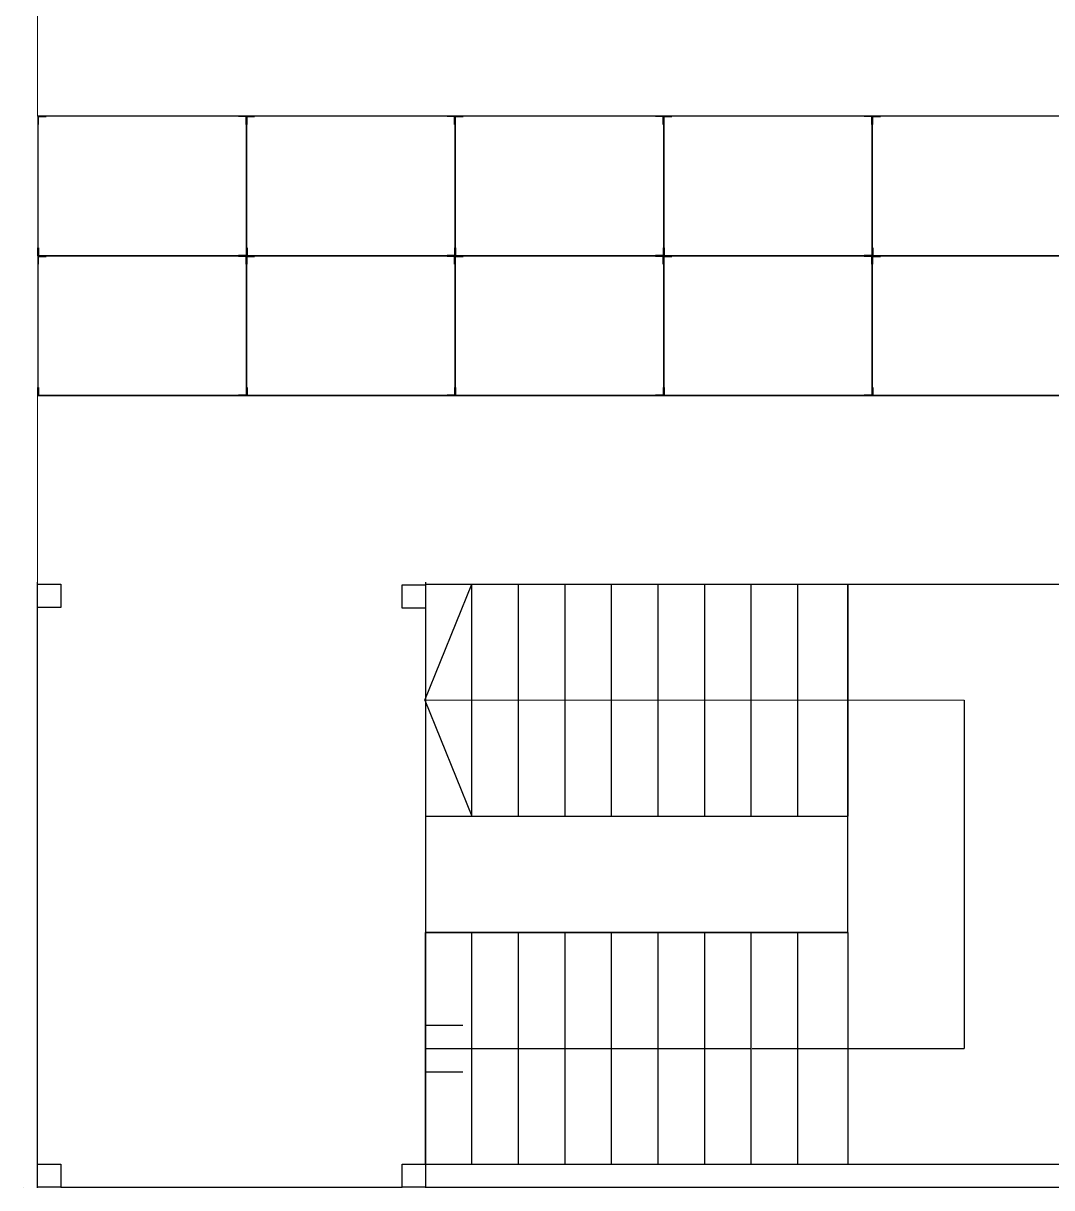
# Model space of a CAD drawing. Header units: millimetres. Extents: x 42 to 171, y 49 to 147.
# Drawn here: x 160 to 164.42, y 96.08 to 101.08 of the extents above; entities that cross this region are included whole.
import ezdxf

# ---------------------------------------------------------------- set-up
doc = ezdxf.new("R2010")
doc.units = ezdxf.units.MM
doc.linetypes.add('DASHED2', pattern=[9.525, 6.35, -3.175])
doc.layers.add('Mezzanine', color=160, linetype='Continuous')
doc.layers.add('WH', color=7, linetype='Continuous', lineweight=0)

msp = doc.modelspace()

# ---------------------------------------------------------------- linework, layer by layer
at = {"layer": 'Mezzanine', "color": 0}
for p, q in [((160.957482, 100.678935), (160.059183, 100.678935)), ((160.096031, 100.678935), (160.061175, 100.678935)), ((160.061175, 100.678935), (160.061175, 100.643935)), ((160.061175, 100.678935), (160.061175, 99.478935)), ((160.061175, 100.674922), (160.061175, 100.078935)), ((160.063166, 100.643935), (160.063166, 100.676935)), ((160.063166, 100.676935), (160.096031, 100.676935)), ((160.096031, 100.676935), (160.096031, 100.678935)), ((160.922625, 100.678935), (160.957482, 100.678935)), ((160.922625, 100.676935), (160.922625, 100.678935)), ((160.95549, 100.676935), (160.922625, 100.676935)), ((160.95549, 100.643935), (160.95549, 100.676935)), ((160.957482, 100.078935), (160.957482, 100.678935)), ((160.957482, 100.678935), (160.957482, 100.643935)), ((161.853789, 100.678935), (160.957482, 100.678935)), ((160.992338, 100.678935), (160.957482, 100.678935)), ((160.957482, 100.678935), (160.957482, 100.643935)), ((160.957482, 100.674922), (160.957482, 100.078935)), ((160.959473, 100.643935), (160.959473, 100.676935)), ((160.959473, 100.676935), (160.992338, 100.676935)), ((160.992338, 100.676935), (160.992338, 100.678935)), ((161.818932, 100.678935), (161.853789, 100.678935)), ((161.818932, 100.676935), (161.818932, 100.678935)), ((161.851797, 100.676935), (161.818932, 100.676935)), ((161.851797, 100.643935), (161.851797, 100.676935)), ((161.853789, 100.078935), (161.853789, 100.678935)), ((161.853789, 100.678935), (161.853789, 100.643935)), ((162.750096, 100.678935), (161.853789, 100.678935)), ((161.888645, 100.678935), (161.853789, 100.678935)), ((161.853789, 100.678935), (161.853789, 100.643935)), ((161.853789, 100.674922), (161.853789, 100.078935)), ((161.85578, 100.643935), (161.85578, 100.676935)), ((161.85578, 100.676935), (161.888645, 100.676935)), ((161.888645, 100.676935), (161.888645, 100.678935)), ((162.715239, 100.678935), (162.750096, 100.678935)), ((162.715239, 100.676935), (162.715239, 100.678935)), ((162.748104, 100.676935), (162.715239, 100.676935)), ((162.748104, 100.643935), (162.748104, 100.676935)), ((162.750096, 100.078935), (162.750096, 100.678935)), ((162.750096, 100.678935), (162.750096, 100.643935)), ((163.646403, 100.678935), (162.750096, 100.678935)), ((162.784952, 100.678935), (162.750096, 100.678935)), ((162.750096, 100.678935), (162.750096, 100.643935)), ((162.750096, 100.674922), (162.750096, 100.078935)), ((162.752087, 100.643935), (162.752087, 100.676935)), ((162.752087, 100.676935), (162.784952, 100.676935)), ((162.784952, 100.676935), (162.784952, 100.678935)), ((163.611546, 100.678935), (163.646403, 100.678935)), ((163.611546, 100.676935), (163.611546, 100.678935)), ((163.644411, 100.676935), (163.611546, 100.676935)), ((163.644411, 100.643935), (163.644411, 100.676935)), ((163.646403, 100.078935), (163.646403, 100.678935)), ((163.646403, 100.678935), (163.646403, 100.643935)), ((164.54271, 100.678935), (163.646403, 100.678935)), ((163.681259, 100.678935), (163.646403, 100.678935)), ((163.646403, 100.678935), (163.646403, 100.643935)), ((163.646403, 100.674922), (163.646403, 100.078935)), ((163.648394, 100.643935), (163.648394, 100.676935)), ((163.648394, 100.676935), (163.681259, 100.676935)), ((163.681259, 100.676935), (163.681259, 100.678935)), ((160.061175, 100.643935), (160.063166, 100.643935)), ((160.957482, 100.643935), (160.95549, 100.643935)), ((160.957482, 100.643935), (160.959473, 100.643935)), ((161.853789, 100.643935), (161.851797, 100.643935)), ((161.853789, 100.643935), (161.85578, 100.643935)), ((162.750096, 100.643935), (162.748104, 100.643935)), ((162.750096, 100.643935), (162.752087, 100.643935)), ((163.646403, 100.643935), (163.644411, 100.643935)), ((163.646403, 100.643935), (163.648394, 100.643935)), ((160.061175, 100.078935), (160.061175, 100.113935)), ((160.061175, 100.113935), (160.063166, 100.113935)), ((160.063166, 100.113935), (160.063166, 100.080935)), ((160.95549, 100.113935), (160.95549, 100.080935)), ((160.957482, 100.113935), (160.95549, 100.113935)), ((160.957482, 100.078935), (160.957482, 100.113935)), ((160.957482, 100.078935), (160.957482, 100.113935)), ((160.957482, 100.113935), (160.959473, 100.113935)), ((160.959473, 100.113935), (160.959473, 100.080935)), ((161.851797, 100.113935), (161.851797, 100.080935)), ((161.853789, 100.113935), (161.851797, 100.113935)), ((161.853789, 100.078935), (161.853789, 100.113935)), ((161.853789, 100.078935), (161.853789, 100.113935)), ((161.853789, 100.113935), (161.85578, 100.113935)), ((161.85578, 100.113935), (161.85578, 100.080935)), ((162.748104, 100.113935), (162.748104, 100.080935)), ((162.750096, 100.113935), (162.748104, 100.113935)), ((162.750096, 100.078935), (162.750096, 100.113935)), ((162.750096, 100.078935), (162.750096, 100.113935)), ((162.750096, 100.113935), (162.752087, 100.113935)), ((162.752087, 100.113935), (162.752087, 100.080935)), ((163.644411, 100.113935), (163.644411, 100.080935)), ((163.646403, 100.113935), (163.644411, 100.113935)), ((163.646403, 100.078935), (163.646403, 100.113935)), ((163.646403, 100.078935), (163.646403, 100.113935)), ((163.646403, 100.113935), (163.648394, 100.113935)), ((163.648394, 100.113935), (163.648394, 100.080935)), ((160.957482, 100.078935), (160.061175, 100.078935)), ((160.096031, 100.078935), (160.061175, 100.078935)), ((160.061175, 100.078935), (160.061175, 100.043935)), ((160.061175, 100.078935), (160.957482, 100.078935)), ((160.096031, 100.078935), (160.061175, 100.078935)), ((160.957482, 100.078935), (160.061175, 100.078935)), ((160.096031, 100.078935), (160.061175, 100.078935)), ((160.063166, 100.080935), (160.096031, 100.080935)), ((160.063166, 100.043935), (160.063166, 100.076935)), ((160.063166, 100.076935), (160.096031, 100.076935)), ((160.096031, 100.080935), (160.096031, 100.078935)), ((160.096031, 100.076935), (160.096031, 100.078935)), ((160.922625, 100.080935), (160.922625, 100.078935)), ((160.95549, 100.080935), (160.922625, 100.080935)), ((160.922625, 100.078935), (160.957482, 100.078935)), ((160.922625, 100.076935), (160.922625, 100.078935)), ((160.922625, 100.078935), (160.957482, 100.078935)), ((160.922625, 100.078935), (160.957482, 100.078935)), ((160.95549, 100.076935), (160.922625, 100.076935)), ((160.95549, 100.043935), (160.95549, 100.076935)), ((160.957482, 99.478935), (160.957482, 100.078935)), ((160.957482, 100.078935), (160.957482, 100.043935)), ((161.853789, 100.078935), (160.957482, 100.078935)), ((160.992338, 100.078935), (160.957482, 100.078935)), ((160.957482, 100.078935), (160.957482, 100.043935)), ((160.957482, 100.078935), (161.853789, 100.078935)), ((160.992338, 100.078935), (160.957482, 100.078935)), ((161.853789, 100.078935), (160.957482, 100.078935)), ((160.992338, 100.078935), (160.957482, 100.078935)), ((160.957482, 100.074922), (160.957482, 99.478935)), ((160.959473, 100.080935), (160.992338, 100.080935)), ((160.959473, 100.043935), (160.959473, 100.076935)), ((160.959473, 100.076935), (160.992338, 100.076935)), ((160.992338, 100.080935), (160.992338, 100.078935)), ((160.992338, 100.076935), (160.992338, 100.078935)), ((161.818932, 100.080935), (161.818932, 100.078935)), ((161.851797, 100.080935), (161.818932, 100.080935)), ((161.818932, 100.078935), (161.853789, 100.078935)), ((161.818932, 100.076935), (161.818932, 100.078935)), ((161.818932, 100.078935), (161.853789, 100.078935)), ((161.818932, 100.078935), (161.853789, 100.078935)), ((161.851797, 100.076935), (161.818932, 100.076935)), ((161.851797, 100.043935), (161.851797, 100.076935)), ((161.853789, 99.478935), (161.853789, 100.078935)), ((161.853789, 100.078935), (161.853789, 100.043935)), ((162.750096, 100.078935), (161.853789, 100.078935)), ((161.888645, 100.078935), (161.853789, 100.078935)), ((161.853789, 100.078935), (161.853789, 100.043935)), ((161.853789, 100.078935), (162.750096, 100.078935)), ((161.888645, 100.078935), (161.853789, 100.078935)), ((162.750096, 100.078935), (161.853789, 100.078935)), ((161.888645, 100.078935), (161.853789, 100.078935)), ((161.853789, 100.074922), (161.853789, 99.478935)), ((161.85578, 100.080935), (161.888645, 100.080935)), ((161.85578, 100.043935), (161.85578, 100.076935)), ((161.85578, 100.076935), (161.888645, 100.076935)), ((161.888645, 100.080935), (161.888645, 100.078935)), ((161.888645, 100.076935), (161.888645, 100.078935)), ((162.715239, 100.080935), (162.715239, 100.078935)), ((162.748104, 100.080935), (162.715239, 100.080935)), ((162.715239, 100.078935), (162.750096, 100.078935)), ((162.715239, 100.076935), (162.715239, 100.078935)), ((162.715239, 100.078935), (162.750096, 100.078935)), ((162.715239, 100.078935), (162.750096, 100.078935)), ((162.748104, 100.076935), (162.715239, 100.076935)), ((162.748104, 100.043935), (162.748104, 100.076935)), ((162.750096, 99.478935), (162.750096, 100.078935)), ((162.750096, 100.078935), (162.750096, 100.043935)), ((163.646403, 100.078935), (162.750096, 100.078935)), ((162.784952, 100.078935), (162.750096, 100.078935)), ((162.750096, 100.078935), (162.750096, 100.043935)), ((162.750096, 100.078935), (163.646403, 100.078935)), ((162.784952, 100.078935), (162.750096, 100.078935)), ((163.646403, 100.078935), (162.750096, 100.078935)), ((162.784952, 100.078935), (162.750096, 100.078935)), ((162.750096, 100.074922), (162.750096, 99.478935)), ((162.752087, 100.080935), (162.784952, 100.080935)), ((162.752087, 100.043935), (162.752087, 100.076935)), ((162.752087, 100.076935), (162.784952, 100.076935)), ((162.784952, 100.080935), (162.784952, 100.078935)), ((162.784952, 100.076935), (162.784952, 100.078935)), ((163.611546, 100.080935), (163.611546, 100.078935)), ((163.644411, 100.080935), (163.611546, 100.080935)), ((163.611546, 100.078935), (163.646403, 100.078935)), ((163.611546, 100.076935), (163.611546, 100.078935)), ((163.611546, 100.078935), (163.646403, 100.078935)), ((163.611546, 100.078935), (163.646403, 100.078935)), ((163.644411, 100.076935), (163.611546, 100.076935)), ((163.644411, 100.043935), (163.644411, 100.076935)), ((163.646403, 99.478935), (163.646403, 100.078935)), ((163.646403, 100.078935), (163.646403, 100.043935)), ((164.54271, 100.078935), (163.646403, 100.078935)), ((163.681259, 100.078935), (163.646403, 100.078935)), ((163.646403, 100.078935), (163.646403, 100.043935)), ((163.646403, 100.078935), (164.54271, 100.078935)), ((163.681259, 100.078935), (163.646403, 100.078935)), ((164.54271, 100.078935), (163.646403, 100.078935)), ((163.681259, 100.078935), (163.646403, 100.078935)), ((163.646403, 100.074922), (163.646403, 99.478935)), ((163.648394, 100.080935), (163.681259, 100.080935)), ((163.648394, 100.043935), (163.648394, 100.076935)), ((163.648394, 100.076935), (163.681259, 100.076935)), ((163.681259, 100.080935), (163.681259, 100.078935)), ((163.681259, 100.076935), (163.681259, 100.078935)), ((160.061175, 100.043935), (160.063166, 100.043935)), ((160.957482, 100.043935), (160.95549, 100.043935)), ((160.957482, 100.043935), (160.959473, 100.043935)), ((161.853789, 100.043935), (161.851797, 100.043935)), ((161.853789, 100.043935), (161.85578, 100.043935)), ((162.750096, 100.043935), (162.748104, 100.043935)), ((162.750096, 100.043935), (162.752087, 100.043935)), ((163.646403, 100.043935), (163.644411, 100.043935)), ((163.646403, 100.043935), (163.648394, 100.043935)), ((160.061175, 99.478935), (160.061175, 99.513935)), ((160.061175, 99.513935), (160.063166, 99.513935)), ((160.063166, 99.513935), (160.063166, 99.480935)), ((160.95549, 99.513935), (160.95549, 99.480935)), ((160.957482, 99.513935), (160.95549, 99.513935)), ((160.957482, 99.478935), (160.957482, 99.513935)), ((160.957482, 99.478935), (160.957482, 99.513935)), ((160.957482, 99.513935), (160.959473, 99.513935)), ((160.959473, 99.513935), (160.959473, 99.480935)), ((161.851797, 99.513935), (161.851797, 99.480935)), ((161.853789, 99.513935), (161.851797, 99.513935)), ((161.853789, 99.478935), (161.853789, 99.513935)), ((161.853789, 99.478935), (161.853789, 99.513935)), ((161.853789, 99.513935), (161.85578, 99.513935)), ((161.85578, 99.513935), (161.85578, 99.480935)), ((162.748104, 99.513935), (162.748104, 99.480935)), ((162.750096, 99.513935), (162.748104, 99.513935)), ((162.750096, 99.478935), (162.750096, 99.513935)), ((162.750096, 99.478935), (162.750096, 99.513935)), ((162.750096, 99.513935), (162.752087, 99.513935)), ((162.752087, 99.513935), (162.752087, 99.480935)), ((163.644411, 99.513935), (163.644411, 99.480935)), ((163.646403, 99.513935), (163.644411, 99.513935)), ((163.646403, 99.478935), (163.646403, 99.513935)), ((163.646403, 99.478935), (163.646403, 99.513935)), ((163.646403, 99.513935), (163.648394, 99.513935)), ((163.648394, 99.513935), (163.648394, 99.480935)), ((160.059183, 99.478935), (160.957482, 99.478935)), ((160.957482, 99.478935), (160.059183, 99.478935)), ((160.096031, 99.478935), (160.061175, 99.478935)), ((160.096031, 99.478935), (160.061175, 99.478935)), ((160.063166, 99.480935), (160.096031, 99.480935)), ((160.096031, 99.480935), (160.096031, 99.478935)), ((160.922625, 99.480935), (160.922625, 99.478935)), ((160.95549, 99.480935), (160.922625, 99.480935)), ((160.922625, 99.478935), (160.957482, 99.478935)), ((160.922625, 99.478935), (160.957482, 99.478935)), ((160.957482, 99.478935), (161.853789, 99.478935)), ((160.992338, 99.478935), (160.957482, 99.478935)), ((161.853789, 99.478935), (160.957482, 99.478935)), ((160.992338, 99.478935), (160.957482, 99.478935)), ((160.959473, 99.480935), (160.992338, 99.480935)), ((160.992338, 99.480935), (160.992338, 99.478935)), ((161.818932, 99.480935), (161.818932, 99.478935)), ((161.851797, 99.480935), (161.818932, 99.480935)), ((161.818932, 99.478935), (161.853789, 99.478935)), ((161.818932, 99.478935), (161.853789, 99.478935)), ((161.853789, 99.478935), (162.750096, 99.478935)), ((161.888645, 99.478935), (161.853789, 99.478935)), ((162.750096, 99.478935), (161.853789, 99.478935)), ((161.888645, 99.478935), (161.853789, 99.478935)), ((161.85578, 99.480935), (161.888645, 99.480935)), ((161.888645, 99.480935), (161.888645, 99.478935)), ((162.715239, 99.480935), (162.715239, 99.478935)), ((162.748104, 99.480935), (162.715239, 99.480935)), ((162.715239, 99.478935), (162.750096, 99.478935)), ((162.715239, 99.478935), (162.750096, 99.478935)), ((162.750096, 99.478935), (163.646403, 99.478935)), ((162.784952, 99.478935), (162.750096, 99.478935)), ((163.646403, 99.478935), (162.750096, 99.478935)), ((162.784952, 99.478935), (162.750096, 99.478935)), ((162.752087, 99.480935), (162.784952, 99.480935)), ((162.784952, 99.480935), (162.784952, 99.478935)), ((163.611546, 99.480935), (163.611546, 99.478935)), ((163.644411, 99.480935), (163.611546, 99.480935)), ((163.611546, 99.478935), (163.646403, 99.478935)), ((163.611546, 99.478935), (163.646403, 99.478935)), ((163.646403, 99.478935), (164.54271, 99.478935)), ((163.681259, 99.478935), (163.646403, 99.478935)), ((164.54271, 99.478935), (163.646403, 99.478935)), ((163.681259, 99.478935), (163.646403, 99.478935)), ((163.648394, 99.480935), (163.681259, 99.480935)), ((163.681259, 99.480935), (163.681259, 99.478935)), ((161.626212, 98.666266), (161.726212, 98.666266)), ((161.626212, 98.566676), (161.626212, 98.666266)), ((161.726212, 98.677345), (161.726212, 96.077345)), ((161.726212, 98.668668), (163.540712, 98.668668)), ((161.726212, 98.666266), (161.726212, 98.566676)), ((161.926212, 97.672771), (161.926212, 98.668668)), ((162.126212, 97.672771), (162.126212, 98.668668)), ((162.326212, 97.672771), (162.326212, 98.668668)), ((162.526212, 97.672771), (162.526212, 98.668668)), ((162.726212, 97.672771), (162.726212, 98.668668)), ((162.926212, 97.672771), (162.926212, 98.668668)), ((163.126212, 97.672771), (163.126212, 98.668668)), ((163.326212, 97.672771), (163.326212, 98.668668)), ((163.540712, 97.172831), (163.540712, 98.668668)), ((163.540712, 98.668668), (163.540712, 97.672771)), ((163.540712, 98.668668), (164.540712, 98.668668)), ((163.540712, 98.668668), (164.540712, 98.668668)), ((163.540712, 97.172831), (163.540712, 98.668668)), ((163.540712, 97.172831), (163.540712, 98.668668)), ((161.726212, 98.566676), (161.626212, 98.566676)), ((161.726212, 97.672771), (163.540712, 97.672771)), ((161.726212, 97.172831), (163.540712, 97.172831)), ((161.726212, 96.176935), (161.726212, 97.172831)), ((163.540712, 97.172831), (161.726212, 97.172831)), ((161.926212, 96.176935), (161.926212, 97.172831)), ((162.126212, 96.176935), (162.126212, 97.172831)), ((162.326212, 96.176935), (162.326212, 97.172831)), ((162.526212, 96.176935), (162.526212, 97.172831)), ((162.726212, 96.176935), (162.726212, 97.172831)), ((162.926212, 96.176935), (162.926212, 97.172831)), ((163.126212, 96.176935), (163.126212, 97.172831)), ((163.326212, 96.176935), (163.326212, 97.172831)), ((163.540712, 97.172831), (163.540712, 96.176935)), ((161.626212, 96.178655), (161.726212, 96.178655)), ((161.626212, 96.079066), (161.626212, 96.178655)), ((163.540712, 96.176935), (161.726212, 96.176935)), ((164.540712, 96.176935), (163.540712, 96.176935)), ((159.998044, 96.077345), (159.998047, 96.077345)), ((161.726212, 96.079066), (161.626212, 96.079066)), ((169.022253, 96.078935), (161.726212, 96.078935))]:
    msp.add_line(p, q, dxfattribs=at)
at = {"layer": 'Mezzanine', "color": 252}
for p, q in [((160.059183, 96.077345), (160.059183, 98.677345)), ((161.726212, 96.77529), (161.886416, 96.77529)), ((161.726212, 96.674883), (163.127078, 96.674883)), ((161.726212, 96.57529), (161.886416, 96.57529)), ((160.158772, 96.079134), (161.626212, 96.079134))]:
    msp.add_line(p, q, dxfattribs=at)
at = {"layer": 'Mezzanine', "color": 252, "linetype": 'DASHED2'}
for p, q in [((161.724075, 98.17072), (161.926212, 98.668668)), ((161.724075, 98.17072), (161.926212, 97.672771)), ((161.726212, 98.172711), (164.040712, 98.17072)), ((164.040712, 98.17072), (164.040712, 96.674883)), ((163.130485, 96.674883), (164.040712, 96.674883))]:
    msp.add_line(p, q, dxfattribs=at)
at = {"layer": 'Mezzanine', "color": 0}
for points in [[(160.059183, 98.668668), (160.158772, 98.668668), (160.158772, 98.568668), (160.059183, 98.568668)], [(160.059183, 96.179134), (160.158772, 96.179134), (160.158772, 96.079134), (160.059183, 96.079134)], [(161.626622, 96.179066), (161.726212, 96.179066), (161.726212, 96.079066), (161.626622, 96.079066)]]:
    msp.add_lwpolyline(points, close=True, dxfattribs=at)
at = {"layer": 'WH', "color": 252}
for p, q in [((160.059183, 101.478935), (160.059183, 100.678935)), ((160.059183, 99.478935), (160.059183, 98.677345))]:
    msp.add_line(p, q, dxfattribs=at)

doc.saveas('drawing.dxf')
